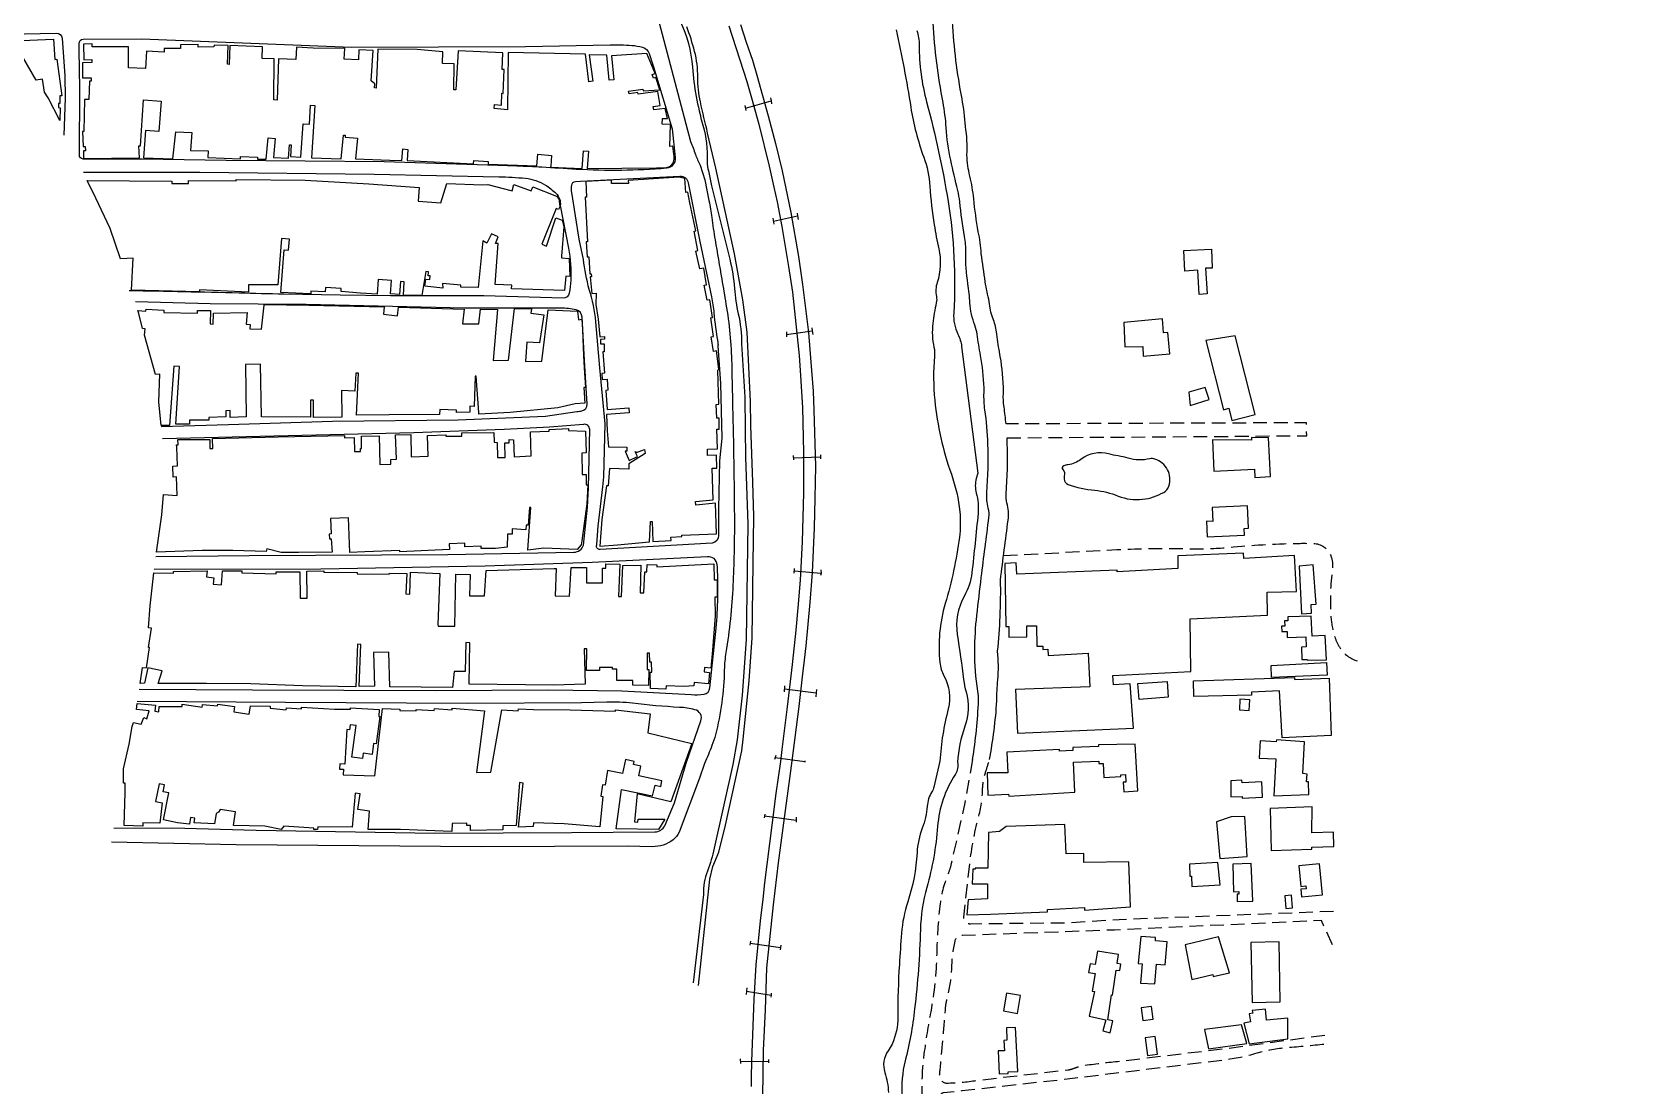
# Model space of a CAD drawing. Header units: metres. Extents: x 320405 to 332543, y 7395686 to 7410003.
# Drawn here: x 321023 to 321607, y 7408882 to 7409263 of the extents above; entities that cross this region are included whole.
import ezdxf

# ---------------------------------------------------------------- set-up
doc = ezdxf.new("R2010")
doc.units = ezdxf.units.M
doc.header["$LTSCALE"] = 10
doc.header["$MEASUREMENT"] = 0
doc.linetypes.add('DASHED', pattern=[0.75, 0.5, -0.25])
for name, color, linetype in [('Canaleta de Drenagem', 151, 'Continuous'), ('Edificações', 30, 'Continuous'), ('Hidrografia', 140, 'Continuous'), ('Linha Férrea', 20, 'Continuous'), ('Portico', 45, 'Continuous'), ('Vias Primárias', 230, 'Continuous'), ('Vias Secundárias', 230, 'DASHED')]:
    doc.layers.add(name, color=color, linetype=linetype)

msp = doc.modelspace()

# ---------------------------------------------------------------- linework, layer by layer
at = {"layer": 'Canaleta de Drenagem'}
for points in [[(321257.74, 7409267.5, -0.093903), (321262.23, 7409250.86, 0.050455), (321266.01, 7409229.76, -0.079532), (321267.59, 7409216.57, 0.086585), (321268.05, 7409213.21), (321269.19, 7409207.89), (321275.74, 7409181.26, -0.040826), (321277.45, 7409170.66, 0.035451), (321278.83, 7409161.48, -0.053917), (321280.05, 7409150.62), (321281.18, 7409131.23), (321281.28, 7409119.74), (321281.5, 7409109.52), (321282.34, 7409085.25), (321281.63, 7409043.55), (321280.19, 7409023.38), (321278.37, 7409007.13), (321276.88, 7408998.22), (321270.13, 7408967.9, -0.036702), (321267.64, 7408959.64, 0.099912), (321266.22, 7408951.18), (321262.49, 7408919.11)], [(321264.39, 7408918.22), (321268.56, 7408956.74), (321269.57, 7408961.32), (321271.84, 7408966.46), (321274.25, 7408976.26), (321280.12, 7409003.17), (321280.54, 7409007.45), (321282.8, 7409028.51), (321283.85, 7409044.09), (321284.2, 7409071.06), (321284.51, 7409088.01), (321284.1, 7409100.48), (321283.43, 7409121.07), (321283.31, 7409129.78), (321282.05, 7409154.85), (321280.53, 7409166.53), (321277.48, 7409183.2), (321270.71, 7409214.2), (321267.72, 7409226.91, -0.002152), (321265.11, 7409238.21, -0.05927), (321264.17, 7409247.15, 0.067762), (321263.03, 7409256.52, 0.026743), (321260.17, 7409265.44, 0.025155)]]:
    msp.add_lwpolyline(points, format="xyb", dxfattribs=at)
at = {"layer": 'Edificações'}
for points in [[(321016.54, 7409260.36), (321030.89, 7409260.99), (321031.39, 7409253.61), (321032.05, 7409253.66), (321033.91, 7409240.48), (321033.18, 7409240.42), (321033.21, 7409237.7), (321032.69, 7409237.7), (321032.71, 7409236.23), (321033.36, 7409236.14), (321033.23, 7409231.55), (321028.96, 7409239.7), (321027.65, 7409241.7), (321026.97, 7409246.49), (321024.6, 7409246.15), (321019.7, 7409254.68)], [(321043.14, 7409209.76), (321073.72, 7409209.47), (321073.71, 7409208.69), (321079.77, 7409208.63), (321079.77, 7409209.75), (321097.02, 7409209.65), (321097.03, 7409210.17), (321122.04, 7409209.92), (321145.11, 7409208.57), (321163.29, 7409207.27), (321162.93, 7409202.28), (321171.13, 7409201.69), (321173.35, 7409208.7), (321186.2, 7409208.22), (321188.14, 7409208.36), (321196.96, 7409206), (321197.59, 7409208.32), (321203.86, 7409206.03), (321204.39, 7409207.49), (321213, 7409204.05), (321213.87, 7409203.09), (321214.22, 7409200.27), (321213.76, 7409199.26), (321212.9, 7409199.65), (321207.65, 7409186.72), (321209.4, 7409186.01), (321212.83, 7409196.28), (321215.08, 7409195.43), (321215.64, 7409192.96), (321214.88, 7409182.38), (321214.85, 7409181.71), (321217.6, 7409181.54), (321217.79, 7409174.96), (321216.36, 7409175.11), (321215.94, 7409169.92), (321196.78, 7409170.53), (321196.88, 7409171.83), (321190.77, 7409172.07), (321191.93, 7409186.91), (321190.98, 7409186.99), (321191.93, 7409189.42), (321189.45, 7409190.39), (321187.74, 7409187.12), (321186.33, 7409187.86), (321184.65, 7409171.02), (321178.37, 7409171.09), (321178.38, 7409171.91), (321171.74, 7409172.4), (321171.85, 7409170.81), (321165.39, 7409171.47), (321165.65, 7409174.07), (321167.15, 7409173.92), (321167.29, 7409175.22), (321166.58, 7409175.29), (321166.72, 7409176.68), (321165.66, 7409176.79), (321164.29, 7409168.12), (321157.56, 7409168.15), (321157.91, 7409173.03), (321156.5, 7409173.13), (321156.17, 7409168.52), (321152.96, 7409168.75), (321153.3, 7409173.55), (321148.43, 7409173.9), (321148.04, 7409168.56), (321142.07, 7409168.99), (321135, 7409169.55), (321135.08, 7409170.6), (321129.43, 7409171.05), (321129.3, 7409169.42), (321124.12, 7409169.73), (321124.06, 7409168.74), (321113.15, 7409169.15), (321114.42, 7409184.7), (321116.02, 7409184.57), (321116.34, 7409188.5), (321113.5, 7409188.73), (321112.11, 7409171.92), (321101.54, 7409171.93), (321101.45, 7409169.33), (321083.77, 7409170.13), (321083.71, 7409169.47), (321059.15, 7409170), (321059.72, 7409181.65), (321055.2, 7409181.39), (321051.45, 7409192.36), (321046.26, 7409203.36)], [(321223.62, 7409209.46), (321223.91, 7409203.73), (321223.38, 7409203.7), (321224.27, 7409187.58), (321223.8, 7409187.56), (321224.08, 7409182.06), (321224.71, 7409182.09), (321225.1, 7409175.97), (321225.59, 7409176), (321225.67, 7409174.87), (321225.16, 7409174.83), (321225.83, 7409168.79), (321227.41, 7409168.96), (321227.29, 7409164.82), (321228.13, 7409159.49), (321228.69, 7409153.16), (321230.35, 7409153.3), (321230.44, 7409152.29), (321228.92, 7409152.16), (321228.91, 7409150.57), (321230.24, 7409150.56), (321230.33, 7409147.69), (321229.74, 7409147.68), (321230.41, 7409139.96), (321229.37, 7409139.87), (321229.52, 7409137.67), (321231.32, 7409137.79), (321231.57, 7409133.77), (321230.85, 7409133.65), (321231.33, 7409126.84), (321239.25, 7409127.39), (321239.37, 7409125.64), (321231.17, 7409125.07), (321231.35, 7409119.15), (321231.81, 7409113.34), (321238.51, 7409113.17), (321238.47, 7409111.71), (321237.91, 7409111.72), (321239.35, 7409108.37), (321242.34, 7409109.82), (321241.52, 7409111.5), (321241.85, 7409111.66), (321242.03, 7409111.29), (321244.89, 7409112.34), (321245.15, 7409110.88), (321239.17, 7409107.17), (321239.17, 7409105.21), (321232.21, 7409105.42), (321231.73, 7409099.18), (321231.08, 7409099.21), (321229.43, 7409087.04), (321228.7, 7409077.3), (321235.11, 7409077.81), (321246.74, 7409078.94), (321247.01, 7409086.25), (321247.66, 7409086.22), (321247.87, 7409078.96), (321254.53, 7409079.41), (321254.45, 7409080.62), (321258.45, 7409080.83), (321258.42, 7409081.27), (321270.96, 7409081.83), (321270.58, 7409092.95), (321263.48, 7409092.23), (321263.3, 7409093.5), (321269.76, 7409094.16), (321269.43, 7409105.53), (321271.08, 7409105.58), (321270.95, 7409110.24), (321267.72, 7409110.15), (321267.66, 7409112.45), (321271.26, 7409112.56), (321271.05, 7409119.65), (321271.96, 7409119.67), (321271.85, 7409123.7), (321271.02, 7409123.68), (321270.87, 7409128.68), (321271.84, 7409128.71), (321271.48, 7409141.08), (321271.81, 7409141.47), (321270.96, 7409148.02), (321269.84, 7409147.87), (321269.06, 7409153.19), (321269.9, 7409153.32), (321268.91, 7409159.99), (321269.52, 7409160.14), (321268.59, 7409166.59), (321267.59, 7409166.45), (321266.52, 7409171.81), (321267.3, 7409171.96), (321266.31, 7409177.98), (321264.93, 7409177.75), (321263.52, 7409184.2), (321264.23, 7409184.36), (321262.8, 7409191.41), (321263.5, 7409191.55), (321261.29, 7409201.67), (321260.61, 7409205.55), (321259.89, 7409205.42), (321259.46, 7409210.48), (321257.29, 7409210.99), (321238.99, 7409209.8), (321239.06, 7409208.7), (321232.96, 7409208.63), (321232.96, 7409209.94)], [(321440.11, 7409184.45), (321450.16, 7409184.84), (321450.42, 7409178.06), (321448.03, 7409177.97), (321448.61, 7409168.69), (321445.75, 7409168.51), (321445.21, 7409177.24), (321440.45, 7409176.94)], [(321061.43, 7409162.62), (321064.37, 7409162.45), (321064.41, 7409163.13), (321070.86, 7409162.82), (321070.83, 7409161.93), (321083.05, 7409161.7), (321083.07, 7409162.73), (321087.69, 7409162.64), (321087.59, 7409157.8), (321088.72, 7409157.78), (321088.8, 7409161.77), (321101.02, 7409161.98), (321100.63, 7409157.73), (321102.11, 7409157.59), (321101.97, 7409156.06), (321106.19, 7409155.92), (321107.14, 7409164.62), (321107.16, 7409164.87), (321123.34, 7409164.65), (321150.65, 7409163.98), (321150.34, 7409161.35), (321154.31, 7409160.88), (321155.43, 7409160.77), (321155.75, 7409163.94), (321179.63, 7409163.21), (321178.96, 7409157.84), (321184.9, 7409157.88), (321185.44, 7409163.13), (321191.63, 7409163.1), (321190.1, 7409144.56), (321195.6, 7409144.68), (321197.76, 7409163.4), (321203.96, 7409163.3), (321203.77, 7409161.76), (321208.37, 7409161.11), (321206.9, 7409150.94), (321202.26, 7409151.24), (321201.8, 7409144.24), (321207.72, 7409144.34), (321210.03, 7409162.9), (321220.58, 7409162.39), (321221.02, 7409159.28), (321222.23, 7409159.51), (321222.44, 7409155.62), (321222.8, 7409146.27), (321223.02, 7409141.86), (321223.48, 7409134.85), (321222.96, 7409134.82), (321223.27, 7409129.11), (321219.76, 7409128.89), (321213.46, 7409127.38), (321196.25, 7409125.74), (321184.88, 7409125.13), (321184.91, 7409125.76), (321183.97, 7409138.94), (321183.53, 7409138.92), (321183.25, 7409127.94), (321181.67, 7409127.98), (321181.61, 7409125.8), (321176.81, 7409125.71), (321176.79, 7409126.57), (321170.76, 7409126.77), (321170.7, 7409125.01), (321152.44, 7409124.89), (321140.62, 7409124.83), (321141.38, 7409139.97), (321140.37, 7409140.02), (321140.04, 7409133.43), (321135.19, 7409133.67), (321135.28, 7409124.05), (321125.06, 7409123.94), (321125, 7409130.26), (321123.9, 7409130.25), (321123.97, 7409124.01), (321106.15, 7409124.15), (321105.82, 7409143.19), (321100.37, 7409143.09), (321100.66, 7409124.16), (321094.91, 7409123.96), (321094.82, 7409126.42), (321093.26, 7409126.37), (321093.34, 7409124.14), (321087.15, 7409123.9), (321087.19, 7409123.01), (321080.16, 7409122.96), (321080.17, 7409121.53), (321075.14, 7409121.45), (321076.53, 7409142.38), (321074.5, 7409142.51), (321072.92, 7409121.07), (321069.94, 7409121.02), (321069.02, 7409129.6), (321069.44, 7409139.56), (321067.77, 7409139.47), (321063.85, 7409153.77), (321064.09, 7409156.01), (321063.17, 7409156.11), (321061.78, 7409161.64)], [(321418.44, 7409158.29), (321418.74, 7409149.48), (321425.32, 7409149.7), (321425.44, 7409146.12), (321435.06, 7409146.96), (321434.38, 7409154.76), (321432.81, 7409154.62), (321432.38, 7409159.62)], [(321448.11, 7409151.77), (321454.52, 7409126.76), (321456.43, 7409127.25), (321457.57, 7409122.81), (321465.97, 7409124.97), (321458.77, 7409153.54)], [(321441.93, 7409133.13), (321442.41, 7409128.31), (321449.26, 7409130.44), (321447.89, 7409134.84)], [(321075.46, 7409114.02), (321076.03, 7409114.04), (321075.97, 7409115.98), (321087.47, 7409115.99), (321087.48, 7409112.7), (321088.2, 7409112.7), (321088.62, 7409112.7), (321088.49, 7409116.33), (321112.22, 7409116.96), (321136.3, 7409117.41), (321136.28, 7409116.57), (321139.8, 7409116.7), (321139.89, 7409111.62), (321142.11, 7409111.66), (321142.09, 7409112.74), (321142.43, 7409112.69), (321142.36, 7409117.16), (321148.82, 7409117.31), (321149.06, 7409106.96), (321153.05, 7409107.05), (321153.01, 7409108.76), (321155.04, 7409108.81), (321154.7, 7409117.69), (321160.33, 7409117.76), (321160.44, 7409109.7), (321166.61, 7409109.94), (321166.31, 7409117.42), (321172.94, 7409117.7), (321172.97, 7409117.12), (321178.77, 7409117.14), (321178.77, 7409118.33), (321190.34, 7409118.55), (321190.43, 7409114.95), (321191.52, 7409114.9), (321191.65, 7409109.41), (321194.45, 7409109.47), (321194.33, 7409114.74), (321195.86, 7409114.71), (321195.88, 7409115.92), (321197.49, 7409115.89), (321197.65, 7409109.73), (321203.84, 7409110.04), (321203.58, 7409118.72), (321210.4, 7409118.93), (321210.38, 7409119.6), (321217.34, 7409119.89), (321217.37, 7409119.2), (321223.55, 7409119.03), (321223.73, 7409111.07), (321222.13, 7409111.04), (321222.27, 7409103.3), (321223.74, 7409103.32), (321223.81, 7409099.51), (321224.38, 7409099.48), (321223.99, 7409092.61), (321222.18, 7409079.28), (321221.95, 7409077.84), (321220.46, 7409076.16), (321208.47, 7409076.55), (321202.66, 7409075.91), (321203.77, 7409091.33), (321203.26, 7409091.37), (321202.72, 7409084.88), (321202.07, 7409084.94), (321201.93, 7409083.23), (321196.95, 7409083.65), (321196.91, 7409081.62), (321195.26, 7409081.65), (321195.17, 7409076.95), (321190.9, 7409076.49), (321185.8, 7409076.49), (321185.8, 7409077.34), (321179.87, 7409077.08), (321179.81, 7409078.45), (321174.18, 7409078.2), (321174.27, 7409076.09), (321156.27, 7409075.29), (321156.25, 7409075.78), (321143.67, 7409075.22), (321138.17, 7409075.01), (321137.72, 7409087.59), (321131.14, 7409087.35), (321131.49, 7409081.75), (321130.7, 7409081.7), (321130.81, 7409079.95), (321131.48, 7409079.99), (321131.78, 7409075.19), (321119.62, 7409075.05), (321113.37, 7409075.05), (321108.19, 7409076.36), (321107.94, 7409075.36), (321095.86, 7409075.78), (321084.77, 7409075.77), (321068.22, 7409075.12), (321070.18, 7409088.69), (321070.78, 7409096.02), (321075.65, 7409095.62), (321075.48, 7409102.41), (321074.19, 7409102.37), (321074.09, 7409106.25), (321075.83, 7409106.39), (321075.52, 7409113.18)], [(321450.55, 7409115.85), (321451.04, 7409104.54), (321465.76, 7409105.27), (321465.91, 7409102.23), (321471.5, 7409102.51), (321470.8, 7409116.57), (321464.64, 7409116.64), (321464.62, 7409115.69)], [(321448.37, 7409086.34), (321448.62, 7409080.72), (321462.07, 7409081.32), (321461.96, 7409083.76), (321463.57, 7409083.83), (321463.21, 7409091.93), (321450.38, 7409091.36), (321450.6, 7409086.24)], [(321375.3, 7409071.03), (321375.67, 7409048.25), (321376.74, 7409048.26), (321376.8, 7409044.39), (321383.32, 7409044.5), (321383.25, 7409048.41), (321386.8, 7409048.46), (321386.92, 7409041.11), (321389.07, 7409041.14), (321389.09, 7409039.94), (321390.96, 7409039.97), (321391, 7409037.77), (321405.56, 7409038.62), (321406.06, 7409026.36), (321379.17, 7409025.36), (321379.96, 7409009.57), (321421.92, 7409011.41), (321420.77, 7409027.49), (321414.73, 7409027.05), (321414.48, 7409030.52), (321442.66, 7409031.95), (321442.38, 7409050.99), (321470.38, 7409052.31), (321470.33, 7409060.63), (321480.99, 7409060.94), (321480.2, 7409073.92), (321461.83, 7409072.8), (321461.71, 7409074.76), (321437.99, 7409073.81), (321437.94, 7409069.23), (321416.01, 7409067.98), (321415.97, 7409068.59), (321379.64, 7409067.13), (321379.47, 7409071.32)], [(321067.23, 7409067.68), (321074.32, 7409067.58), (321074.33, 7409068.09), (321086.59, 7409068.43), (321086.34, 7409066.23), (321088.94, 7409065.91), (321088.7, 7409063.6), (321091.78, 7409063.27), (321092.12, 7409068.39), (321099.13, 7409068.39), (321099.13, 7409067.7), (321111.52, 7409067.26), (321111.54, 7409067.99), (321120.04, 7409068.06), (321120.18, 7409058.5), (321122.74, 7409058.54), (321122.67, 7409068.22), (321128.8, 7409068.4), (321128.82, 7409067.93), (321140.9, 7409067.82), (321140.89, 7409067.28), (321152.48, 7409067.17), (321152.51, 7409067.6), (321158.85, 7409067.46), (321158.43, 7409060.01), (321159.94, 7409059.92), (321160.14, 7409067.86), (321170.73, 7409067.48), (321170.11, 7409048.97), (321170.19, 7409048.39), (321176.15, 7409048.34), (321176.56, 7409067.23), (321181.81, 7409067.12), (321181.51, 7409059.39), (321186.98, 7409059.37), (321187.54, 7409068.51), (321212.18, 7409069.27), (321212.9, 7409069.21), (321212.59, 7409059.33), (321217.71, 7409059.17), (321218.36, 7409069.64), (321223.91, 7409069.59), (321223.85, 7409064.08), (321229.65, 7409064.02), (321229.71, 7409069.32), (321230.84, 7409069.3), (321230.86, 7409070.87), (321235.98, 7409070.76), (321235.46, 7409059.13), (321236.54, 7409059.09), (321237.03, 7409070.35), (321243.59, 7409070.46), (321243.25, 7409060.41), (321244.68, 7409060.36), (321244.94, 7409068.01), (321245.78, 7409067.98), (321245.87, 7409070.63), (321249.38, 7409070.51), (321249.36, 7409069.8), (321269.99, 7409070.88), (321270.07, 7409065.08), (321271.17, 7409065.09), (321271.22, 7409058.8), (321270.35, 7409058.84), (321270.51, 7409052.11), (321269.48, 7409039.67), (321268.92, 7409033.18), (321266.61, 7409033.38), (321266.47, 7409031.77), (321268.43, 7409031.6), (321268.08, 7409027.5), (321262.83, 7409027.96), (321262.73, 7409026.75), (321259.14, 7409026.45), (321252.68, 7409026.7), (321252.63, 7409025.49), (321247.03, 7409025.71), (321246.93, 7409031.72), (321247.52, 7409031.73), (321247.46, 7409035.36), (321246.79, 7409035.35), (321246.74, 7409038.62), (321246.06, 7409038.61), (321245.79, 7409038.62), (321245.88, 7409032.68), (321246.44, 7409032.69), (321246.38, 7409026.89), (321240.61, 7409026.95), (321240.63, 7409028.68), (321234.85, 7409028.64), (321234.82, 7409032.82), (321233.32, 7409032.81), (321233.32, 7409033.42), (321228.63, 7409033.42), (321228.63, 7409032.23), (321223.83, 7409032.28), (321224.03, 7409040.16), (321223.01, 7409040.19), (321223.4, 7409027.29), (321211.89, 7409026.93), (321181.42, 7409027.38), (321181.64, 7409042.36), (321180.13, 7409042.39), (321179.98, 7409031.9), (321175.94, 7409031.96), (321175.37, 7409026.1), (321152.72, 7409026.34), (321152.34, 7409038.97), (321146.78, 7409038.8), (321147.15, 7409026.6), (321141.58, 7409026.44), (321142.16, 7409041.76), (321140.91, 7409041.81), (321140.4, 7409026.32), (321121.05, 7409026.77), (321102.4, 7409027.43), (321086.24, 7409027.55), (321068.79, 7409027.58), (321070.23, 7409032.17), (321065, 7409033.21), (321063.9, 7409027.65), (321062.31, 7409027.54), (321063.15, 7409033.4), (321064.54, 7409033.2), (321065.66, 7409040.6), (321065.27, 7409040.66), (321066.33, 7409047.64), (321065.25, 7409047.73), (321065.91, 7409055.77)], [(321481.91, 7409070.11), (321482.77, 7409052.85), (321486.36, 7409053.03), (321486.21, 7409056.2), (321488.08, 7409056.3), (321487.01, 7409070.51)], [(321475.56, 7409048.35), (321475.63, 7409046.39), (321477.52, 7409046.46), (321477.6, 7409044.28), (321484.27, 7409044.46), (321484.47, 7409040.87), (321482.7, 7409040.77), (321482.83, 7409036.27), (321484.8, 7409036.33), (321484.81, 7409036), (321491.74, 7409036.18), (321491.26, 7409044.92), (321486.65, 7409044.67), (321486.25, 7409051.93), (321477.78, 7409051.68), (321477.82, 7409050.26), (321476.65, 7409050.23), (321476.71, 7409048.36)], [(321471.72, 7409034.14), (321491.84, 7409035.13), (321492.07, 7409030.54), (321471.89, 7409029.75)], [(321423.52, 7409027.55), (321434.11, 7409028.27), (321434.5, 7409022.57), (321423.92, 7409021.84)], [(321443.63, 7409028.49), (321480.16, 7409029.77), (321480.19, 7409029.03), (321492.72, 7409029.52), (321493.43, 7409008.79), (321475.71, 7409007.87), (321474.83, 7409024.94), (321464.64, 7409024.41), (321464.69, 7409023.39), (321443.73, 7409022.9)], [(321460.46, 7409021.86), (321460.27, 7409018.03), (321463.82, 7409017.86), (321464, 7409021.69)], [(321059.85, 7409013.4), (321062.66, 7409012.85), (321063.56, 7409015.26), (321064.73, 7409014.82), (321065.54, 7409017.71), (321060.98, 7409018.16), (321061.16, 7409020.31), (321067.85, 7409019.7), (321067.53, 7409017.53), (321069.08, 7409017.3), (321069.11, 7409019.28), (321077.51, 7409019.24), (321077.52, 7409020.05), (321084.74, 7409018.95), (321084.89, 7409019.92), (321090.29, 7409019.52), (321090.34, 7409020.15), (321096.46, 7409019.25), (321096.16, 7409017.27), (321101.76, 7409016.44), (321102.22, 7409019.51), (321109.37, 7409019.36), (321109.36, 7409018.68), (321115.19, 7409018.04), (321115.27, 7409018.79), (321120.68, 7409018.42), (321120.72, 7409019.06), (321132.66, 7409018.33), (321138.48, 7409018.29), (321138.48, 7409018.75), (321148.79, 7409018.11), (321148.63, 7409015.62), (321149, 7409015.63), (321147.69, 7409005.78), (321146.78, 7409005.9), (321146.25, 7409001.9), (321143.05, 7409002.32), (321142.8, 7409000.4), (321138.91, 7409000.92), (321140.43, 7409012.31), (321138.29, 7409012.6), (321138.06, 7409010.84), (321137.13, 7409010.96), (321136.33, 7408998.32), (321134.6, 7408998.43), (321134.49, 7408996.6), (321135.91, 7408996.52), (321135.79, 7408994.48), (321147.23, 7408994.1), (321149.96, 7409018.53), (321156.32, 7409018.34), (321156.31, 7409017.86), (321162.21, 7409017.69), (321162.2, 7409018.17), (321168.78, 7409017.79), (321168.82, 7409018.47), (321175.21, 7409018.1), (321175.24, 7409018.64), (321186.95, 7409017.74), (321184.07, 7408995.4), (321189.3, 7408995.48), (321193.19, 7409018.05), (321199.17, 7409017.68), (321199.22, 7409018.43), (321204.69, 7409018.19), (321218.01, 7409017.99), (321234.42, 7409017.56), (321234.43, 7409018.04), (321246.93, 7409016.54), (321246.04, 7409009.72), (321262.02, 7409005.87), (321254.46, 7408984.72), (321242.2, 7408987.67), (321241.24, 7408977.53), (321242.51, 7408977.41), (321242.61, 7408978.41), (321252.27, 7408978.45), (321249.92, 7408974.68), (321234.56, 7408974.91), (321236.56, 7408989.21), (321247.78, 7408986.84), (321248.72, 7408990.75), (321250.73, 7408990.27), (321251.21, 7408992.29), (321242.81, 7408994.15), (321243.57, 7408997.6), (321240.87, 7408998.19), (321241.12, 7408999.34), (321237.97, 7409000), (321236.92, 7408994.95), (321231.5, 7408996.08), (321230.69, 7408990.7), (321229.65, 7408990.85), (321229.04, 7408986.77), (321229.82, 7408986.65), (321228.7, 7408975.69), (321215.79, 7408976.8), (321204.63, 7408977.06), (321204.6, 7408975.75), (321199.24, 7408975.59), (321200.9, 7408991.54), (321199.65, 7408991.67), (321198.41, 7408976.09), (321193.63, 7408976.06), (321193.64, 7408974.53), (321181.91, 7408974.34), (321181.88, 7408976.11), (321180.56, 7408976.09), (321180.55, 7408977), (321175.26, 7408976.91), (321175.11, 7408974.01), (321156.54, 7408974.72), (321144.81, 7408974.66), (321145.36, 7408981.35), (321141.1, 7408982), (321141.95, 7408987.63), (321140.15, 7408987.9), (321139.06, 7408975.55), (321126.55, 7408975.64), (321126.54, 7408974.73), (321125.11, 7408974.74), (321125.12, 7408975.21), (321114.26, 7408975.89), (321113.37, 7408974.74), (321107.43, 7408975.93), (321096.09, 7408976.18), (321096.77, 7408981.15), (321091.23, 7408981.9), (321090.61, 7408980.92), (321089.79, 7408980.46), (321089.23, 7408976.77), (321081.86, 7408977.1), (321082.11, 7408978.78), (321080.56, 7408979.01), (321080.19, 7408976.59), (321075.74, 7408977.07), (321070.67, 7408978.26), (321072.64, 7408987.95), (321070.57, 7408988.37), (321071.09, 7408990.9), (321069.11, 7408991.3), (321067.81, 7408984.88), (321070.22, 7408984.39), (321069.37, 7408976.96), (321063.22, 7408977.13), (321063.19, 7408975.93), (321056.44, 7408976.2), (321056.83, 7408988.1), (321056.84, 7408991.46), (321056.2, 7408991.46), (321056.3, 7408996.65), (321058.27, 7409005.56), (321059.38, 7409012.01)], [(321368.9, 7408995.26), (321369.18, 7408987.13), (321376.72, 7408987.5), (321376.76, 7408986.73), (321400.69, 7408988.18), (321400.18, 7408999.05), (321409.37, 7408999.47), (321409.41, 7408998.56), (321410.92, 7408998.63), (321411.15, 7408993.53), (321417.34, 7408993.87), (321417.31, 7408994.51), (321419, 7408994.61), (321419.2, 7408991.87), (321418.18, 7408991.79), (321418.44, 7408988.33), (321423.44, 7408988.71), (321422.49, 7409005.65), (321409.27, 7409005.4), (321409.28, 7409004.71), (321399.92, 7409004.41), (321399.96, 7409003.28), (321395.11, 7409003.12), (321395.1, 7409003.68), (321376.09, 7409002.7), (321376.47, 7408995.22)], [(321467.79, 7409006.84), (321467.4, 7409000.51), (321473.5, 7409000.29), (321472.69, 7408986.9), (321485.42, 7408987.39), (321485.25, 7408991.99), (321484.5, 7408991.96), (321484.81, 7408994.79), (321483.25, 7408994.95), (321483.84, 7409006.5), (321473.69, 7409007.22), (321473.63, 7409006.45)], [(321457.12, 7408992.34), (321457.14, 7408986.48), (321461.22, 7408986.66), (321461.25, 7408986), (321468.61, 7408986.37), (321468.33, 7408992), (321461.24, 7408991.65), (321461.2, 7408992.61)], [(321471.44, 7408982.34), (321471.8, 7408967.04), (321486.53, 7408967.56), (321486.51, 7408968.28), (321494.49, 7408968.56), (321494.31, 7408973.77), (321486.5, 7408973.5), (321486.64, 7408982.94)], [(321369.47, 7408973.66), (321369.15, 7408960.65), (321364.59, 7408960.68), (321364.58, 7408960.3), (321363.71, 7408960.31), (321363.48, 7408955.07), (321369.08, 7408954.99), (321369.08, 7408949.56), (321362.03, 7408949.25), (321361.57, 7408943.83), (321370.09, 7408944), (321390.76, 7408944.88), (321390.73, 7408945.77), (321404.13, 7408946.48), (321404.18, 7408945.53), (321420.82, 7408946.66), (321420.27, 7408963.01), (321403.93, 7408962.77), (321403.88, 7408966.03), (321397.49, 7408965.94), (321397.02, 7408976.53), (321375.84, 7408975.84), (321373.37, 7408973.97)], [(321451.94, 7408977.46), (321453.12, 7408964.15), (321463.11, 7408964.96), (321462.18, 7408979.38), (321457.31, 7408979.3)], [(321442.23, 7408962.14), (321442.28, 7408957.83), (321442.97, 7408957.83), (321443.01, 7408954.08), (321453.24, 7408954.6), (321452.4, 7408962.7)], [(321457.88, 7408962.14), (321458.17, 7408952.15), (321460.09, 7408952.21), (321460.11, 7408951.3), (321459.41, 7408951.28), (321459.49, 7408948.6), (321465.07, 7408948.76), (321464.54, 7408962.43)], [(321482.79, 7408950.3), (321490.37, 7408950.99), (321489.25, 7408962.28), (321481.76, 7408961.54), (321482.5, 7408954.09), (321484.32, 7408954.27), (321484.42, 7408953.26), (321482.53, 7408953.07)], [(321476.77, 7408950.71), (321477.13, 7408946.12), (321479.53, 7408946.3), (321479.17, 7408950.89)], [(321424.63, 7408935.89), (321423.6, 7408926.19), (321425.01, 7408926.04), (321424.46, 7408919.1), (321429.69, 7408918.82), (321430.21, 7408925.87), (321433.33, 7408925.64), (321434.07, 7408934.03), (321429.83, 7408934.41), (321429.93, 7408935.55)], [(321440.67, 7408932.92), (321443.06, 7408920.37), (321450.61, 7408922.18), (321450.79, 7408921.45), (321456.65, 7408922.76), (321452.68, 7408935.77)], [(321464.46, 7408933.79), (321464.88, 7408912.08), (321475.03, 7408912.28), (321474.61, 7408933.98)], [(321406.24, 7408926.1), (321405.66, 7408922.93), (321408, 7408922.5), (321406.97, 7408916.15), (321407.76, 7408916.02), (321405.83, 7408907.05), (321411.87, 7408905.75), (321410.86, 7408901.73), (321413.49, 7408901.08), (321414.41, 7408905.38), (321412.61, 7408905.77), (321413.93, 7408914.79), (321414.35, 7408914.73), (321415.67, 7408923.79), (321416.96, 7408923.62), (321417.29, 7408925.95), (321416.01, 7408926.13), (321416.48, 7408929.41), (321408.84, 7408930.68), (321408.06, 7408925.82)], [(321375.97, 7408915.45), (321374.86, 7408908.98), (321379.91, 7408908.11), (321381.03, 7408914.58)], [(321424.75, 7408910.11), (321425.34, 7408905.54), (321429, 7408906.01), (321428.41, 7408910.58)], [(321461.91, 7408904.5), (321463.77, 7408897.03), (321477.83, 7408898.83), (321477.77, 7408906.31), (321470.12, 7408905.65), (321469.67, 7408909.63), (321464.93, 7408909.11), (321465.09, 7408908.21), (321463.74, 7408907.96), (321464.29, 7408905)], [(321372.97, 7408894.55), (321373.28, 7408886.2), (321376.54, 7408886.33), (321376.52, 7408886.89), (321380.07, 7408887.03), (321379.25, 7408903), (321375.88, 7408902.82), (321376.11, 7408898.35), (321374.95, 7408898.3), (321375.17, 7408894.59)], [(321426.12, 7408899.23), (321426.95, 7408892.81), (321430.56, 7408893.28), (321429.73, 7408899.7)], [(321447.57, 7408902.24), (321449.08, 7408895.23), (321462.99, 7408897.16), (321461.08, 7408903.96)]]:
    msp.add_lwpolyline(points, close=True, dxfattribs=at)
msp.add_lwpolyline([(321041.75, 7409259.2), (321041.83, 7409253.51), (321044.72, 7409253.59), (321044.75, 7409252.5), (321041.45, 7409252.4), (321041.35, 7409246.99), (321044.5, 7409246.98), (321044.49, 7409245.79), (321043.98, 7409245.79), (321043.71, 7409239.07), (321042.09, 7409239.14), (321041.87, 7409227.5), (321041.44, 7409227.51), (321041.64, 7409222.11), (321042.35, 7409222.14), (321042.45, 7409220.52), (321041.77, 7409220.48), (321041.82, 7409217.68), (321062.01, 7409217.97), (321061.81, 7409222.3), (321062.38, 7409222.33), (321063.53, 7409238.99), (321069.91, 7409238.55), (321069.03, 7409227.48), (321064.15, 7409227.87), (321063.44, 7409217.93), (321074.08, 7409217.58), (321075.15, 7409227.43), (321080.93, 7409227.1), (321080.56, 7409220.66), (321086.87, 7409220.5), (321086.81, 7409218.15), (321098.64, 7409217.67), (321098.66, 7409218.41), (321104.75, 7409218.25), (321104.73, 7409217.52), (321107.85, 7409217.44), (321108.64, 7409225.22), (321111.2, 7409224.96), (321110.5, 7409218.13), (321116.04, 7409217.89), (321116.3, 7409222.69), (321116.94, 7409222.65), (321116.71, 7409218.4), (321120.5, 7409218.27), (321121.26, 7409230.26), (321123.53, 7409230.11), (321123.97, 7409237.07), (321125.51, 7409236.97), (321124.3, 7409217.99), (321135.07, 7409217.63), (321135.84, 7409226.24), (321136.56, 7409226.18), (321136.5, 7409225.46), (321140.95, 7409225.06), (321140.28, 7409217.59), (321152.7, 7409217.17), (321157.07, 7409217), (321157.38, 7409221.19), (321159.2, 7409220.98), (321158.91, 7409216.97), (321183.01, 7409215.82), (321183.06, 7409216.96), (321188.3, 7409216.69), (321188.25, 7409215.71), (321205.87, 7409215.13), (321206.24, 7409219.27), (321211.25, 7409218.83), (321210.91, 7409215.01), (321210.89, 7409214.63), (321222.34, 7409214.07), (321222.85, 7409220.53), (321224.6, 7409220.39), (321224.13, 7409214.09), (321249.19, 7409214.32), (321252.7, 7409214.5, 0.337436), (321255.49, 7409216.86, 0.099065), (321255.54, 7409219.35), (321255.19, 7409222.24), (321254.02, 7409222.1), (321254.25, 7409230.09), (321251.33, 7409230.11), (321251.35, 7409232.22), (321253.25, 7409232.24), (321252.38, 7409235.81), (321248.22, 7409235.31), (321248.07, 7409236.61), (321250.49, 7409236.9), (321249.73, 7409241.96), (321242.58, 7409240.98), (321242.5, 7409241.58), (321239.27, 7409241.14), (321239.14, 7409242.12), (321244.28, 7409242.83), (321244.37, 7409242.19), (321250.43, 7409242.61), (321249.02, 7409247.11), (321248.08, 7409246.82), (321247.66, 7409248.19), (321248.7, 7409248.51), (321245.77, 7409255.81), (321232.98, 7409254.86), (321233.8, 7409246.21), (321232.1, 7409246.05), (321231.22, 7409255.17), (321224.89, 7409255.31), (321226.11, 7409245.7), (321224.73, 7409245.52), (321223.47, 7409255.47), (321195.52, 7409256.08), (321195.23, 7409235.33), (321190.41, 7409235.89), (321190.57, 7409237.34), (321193.14, 7409237.05), (321193.28, 7409241.34), (321193.76, 7409241.33), (321194.01, 7409249.96), (321193.35, 7409249.98), (321193.53, 7409256.04), (321177.41, 7409256.76), (321176.61, 7409242.58), (321175.79, 7409242.63), (321175.98, 7409252.08), (321171.75, 7409252.16), (321171.88, 7409256.39), (321162.52, 7409257.17), (321148.35, 7409257.3), (321147.74, 7409243.26), (321147.17, 7409243.28), (321147.22, 7409244.73), (321145.94, 7409245.82), (321146.6, 7409256.84), (321141.43, 7409257.06), (321141.28, 7409253.52), (321136.17, 7409253.74), (321136.33, 7409257.62), (321124.92, 7409257.64), (321118.91, 7409258.05), (321118.6, 7409253.57), (321112.34, 7409253.81), (321111.82, 7409238.91), (321110.62, 7409238.95), (321110.75, 7409253.81), (321106.43, 7409253.96), (321106.58, 7409258.18), (321094.73, 7409258.67), (321094.45, 7409251.84), (321093.91, 7409251.86), (321094.18, 7409258.61), (321089.03, 7409258.82), (321089, 7409258.19), (321083.33, 7409258.06), (321083.3, 7409259.01), (321076.89, 7409258.87), (321076.92, 7409257.54), (321071, 7409257.54), (321070.99, 7409256.27), (321064.57, 7409256.63), (321064.26, 7409250.32), (321058.08, 7409250.63), (321058.11, 7409258.18), (321044.89, 7409258.13), (321044.89, 7409259.25)], format="xyb", close=True, dxfattribs=at)
at = {"layer": 'Hidrografia'}
for points in [[(321336.02, 7409264.37, -0.01267), (321341.29, 7409236.3, 0.047141), (321345.98, 7409218.24, -0.071633), (321348.2, 7409207.63, 0.024333), (321349.76, 7409193.66, 0.015446), (321351.42, 7409185.06, -0.135152), (321350.85, 7409172.83, 0.130903), (321350.57, 7409167.78, -0.110301), (321350.53, 7409165.46, 0.031806), (321349.24, 7409157.96, 0.079155), (321349.68, 7409149.35, -0.074463), (321349.87, 7409146.12, 0.047327), (321349.97, 7409130.16, 0.060157), (321355.98, 7409103.36, -0.060172), (321359.02, 7409089.8, -0.058302), (321358.88, 7409080.56, -0.038697), (321353.76, 7409056.53, 0.098597), (321351.82, 7409035.16, 0.096761), (321353.3, 7409030.37, -0.181962), (321354.88, 7409018.43, 0.050303), (321351.84, 7408999.48), (321349.64, 7408990.07, -0.080485), (321348.92, 7408988.33, 0.118801), (321347.22, 7408983.11, -0.07142), (321345.45, 7408975.19, 0.077242), (321343.55, 7408966.28, -0.065882), (321340.19, 7408948.48, 0.060865), (321337.93, 7408937.12, 0.002839), (321337.15, 7408925.85, 0.017844), (321336.61, 7408906.75, -0.109443), (321334.53, 7408897, -0.047985), (321333.1, 7408894.52, 0.237339), (321331.88, 7408886.71, -0.067148), (321333.19, 7408879.45, 0.073558)], [(321343.49, 7409264.04, -0.081958), (321344.33, 7409258.79, 0.067038), (321347.02, 7409238.2, -0.025741), (321354.79, 7409202.16, -0.055345), (321356.82, 7409161.79, 0.129331), (321358.35, 7409154.11, -0.082226), (321359.68, 7409149.68), (321365.54, 7409103.76), (321365.01, 7409101.82, 0.135128), (321365.01, 7409096.55, -0.091172), (321365.65, 7409089.19, -0.00462), (321363.4, 7409067.67, -0.100851), (321360.61, 7409059.12, 0.169692), (321358.11, 7409045.32, -0.008849), (321360.4, 7409028.99, 0.037718), (321361.29, 7409024.54, -0.154874), (321360.85, 7409012.08, 0.068647), (321358.2, 7408999.03, -0.20469), (321357.44, 7408994.75, 0.126524), (321351, 7408975.84, -0.04921), (321347.09, 7408953.72, 0.061142), (321344.77, 7408938.41, -0.021633), (321342.69, 7408909.69, -0.033025), (321339.24, 7408890.87, 0.166727), (321341.33, 7408865.79, -0.127135)]]:
    msp.add_lwpolyline(points, format="xyb", dxfattribs=at)
msp.add_lwpolyline([(321396.84, 7409102.73), (321396.81, 7409101.71, 0.329367), (321398.22, 7409099.65, 0.060331), (321407.9, 7409097.55, -0.073472), (321416.35, 7409095.49, 0.126947), (321425.23, 7409094.29, 0.10022), (321432.88, 7409096.82, 0.186682), (321434.72, 7409099.08, 0.415483), (321429.69, 7409108.89, 0.135625), (321427.84, 7409108.97, -0.128541), (321420, 7409109.17, 0.029762), (321416.38, 7409109.99, -0.026259), (321412.93, 7409110.75, 0.235392), (321402.91, 7409108.77, -0.131549), (321398.2, 7409106.81, 0.049765), (321396.67, 7409106.44, 0.536556), (321396.31, 7409105.08, -0.260976)], format="xyb", close=True, dxfattribs=at)
at = {"layer": 'Linha Férrea', "flags": 128}
msp.add_lwpolyline([(321279.63, 7409266.21), (321281.7, 7409259.88), (321283.95, 7409253.31), (321285.57, 7409247.88), (321289.71, 7409233.2), (321292.35, 7409223.19), (321294.7, 7409213.21), (321297.86, 7409198.19), (321300.66, 7409182.28), (321302.1, 7409172.11), (321304.24, 7409154.74), (321305.12, 7409144.02), (321305.96, 7409133.48), (321306.24, 7409126.54), (321306.79, 7409106.33), (321306.6, 7409094.76), (321306.28, 7409083.93), (321305.55, 7409067.79), (321304.77, 7409056.86), (321303.26, 7409041.21), (321302.68, 7409035.98), (321302.14, 7409031.13), (321300.73, 7409019.28), (321298.2, 7408999.58), (321297.36, 7408993.17), (321295.26, 7408977.12), (321293.28, 7408962.57), (321291.43, 7408947.46), (321289, 7408924.61), (321288.54, 7408909.36), (321287.85, 7408894.65), (321287.55, 7408877.96)], dxfattribs=at)
msp.add_lwpolyline([(321275.45, 7409265.78), (321281.94, 7409245.58), (321283.57, 7409239.65), (321286.31, 7409230.22), (321290.05, 7409214.94), (321291.71, 7409207.4), (321292.93, 7409202.02), (321294.64, 7409193.05), (321296.56, 7409181.46), (321297.02, 7409178.65), (321298.42, 7409169.26), (321300.82, 7409146.44), (321301.26, 7409140.94), (321302.07, 7409127.56), (321302.45, 7409111.2), (321302.4, 7409096.61), (321301.93, 7409078.93), (321301.23, 7409065.05), (321300.36, 7409054.95), (321299.62, 7409046.94), (321298.32, 7409034.46), (321296.57, 7409019.15), (321294.55, 7409003.68), (321294.07, 7408999.31), (321292.48, 7408987.68), (321291, 7408976.29), (321288.38, 7408955.43), (321287.66, 7408949.48), (321286.75, 7408941.58), (321285.14, 7408925.63), (321284.44, 7408913.23), (321283.67, 7408890.64, 0.013411), (321283.47, 7408881.57, 0.00498)], format="xyb", dxfattribs=at)
at = {"layer": 'Portico'}
for points in [[(321281.41, 7409236.02), (321290.72, 7409238.57)], [(321290.52, 7409239.68), (321290.72, 7409238.57), (321290.9, 7409237.55)], [(321281.21, 7409236.9), (321281.61, 7409235.15)], [(321291.35, 7409196.12), (321291.75, 7409193.91)], [(321291.55, 7409195.02), (321300.32, 7409196.93)], [(321300.2, 7409197.97), (321300.32, 7409196.93), (321300.46, 7409195.69)], [(321296.23, 7409154.04), (321305.62, 7409155.34)], [(321305.41, 7409156.39), (321305.62, 7409155.34), (321305.88, 7409154)], [(321296.23, 7409154.93), (321296.23, 7409153.14)], [(321298.74, 7409110.2), (321298.82, 7409108.55)], [(321298.78, 7409109.37), (321308.58, 7409109.65)], [(321308.55, 7409110.46), (321308.58, 7409109.65), (321308.61, 7409108.97)], [(321299.08, 7409069.2), (321298.97, 7409067.49)], [(321299.03, 7409068.34), (321308.83, 7409067.6)], [(321308.75, 7409068.75), (321308.83, 7409067.6), (321308.59, 7409066.7)], [(321295.58, 7409026.77), (321295.49, 7409024.61)], [(321295.53, 7409025.69), (321307.02, 7409024.19)], [(321307.11, 7409025.37), (321307.02, 7409024.19), (321306.92, 7409022.75)], [(321292.4, 7409001.56), (321292, 7409000)], [(321292.2, 7409000.78), (321302.87, 7408999.29)], [(321302.9, 7408999.62), (321302.87, 7408999.29), (321302.84, 7408998.92)], [(321288.4, 7408980.28), (321288.26, 7408978.9)], [(321288.33, 7408979.59), (321299.77, 7408978.12)], [(321299.8, 7408979.13), (321299.77, 7408978.12), (321299.75, 7408977.31)], [(321283.22, 7408934.25), (321283.07, 7408932.83)], [(321283.14, 7408933.54), (321294.12, 7408931.96)], [(321294.21, 7408932.83), (321294.12, 7408931.96), (321294.04, 7408931.15)], [(321281.88, 7408917.37), (321281.69, 7408914.91)], [(321281.79, 7408916.14), (321290.69, 7408914.67)], [(321290.75, 7408915.4), (321290.69, 7408914.67), (321290.64, 7408913.95)], [(321279.49, 7408891.63), (321279.58, 7408889.92)], [(321279.53, 7408890.77), (321289.81, 7408890.71)], [(321289.75, 7408891.35), (321289.81, 7408890.71), (321289.73, 7408890.19)]]:
    msp.add_lwpolyline(points, dxfattribs=at)
at = {"layer": 'Vias Primárias'}
for points in [[(321247.92, 7409275.71), (321261.56, 7409223.93, -0.007924), (321263.32, 7409219.15, 0.020438), (321265, 7409215.37), (321266.72, 7409210.06), (321268.22, 7409202.48, -0.016565), (321269.21, 7409196.38, 0.010549), (321270.43, 7409188.29, -0.001036), (321272.86, 7409174.03, 0.000261), (321274.38, 7409165.02, -0.036715), (321276.44, 7409143.27, 0.000379), (321277, 7409117.47, -0.004567), (321277.41, 7409086.57, -0.012779), (321276.91, 7409063.19, -0.028987), (321274.35, 7409038.8, 0.035391), (321273.77, 7409032.56, -0.057022), (321270.56, 7409009.01, -0.035895), (321269.27, 7409005.13, -0.031092), (321266.56, 7408998.65), (321264.77, 7408993.32), (321257.38, 7408973.71, -0.133121), (321255.22, 7408970.93, -0.168047), (321247.66, 7408968.48), (321238.75, 7408968.65), (321185.89, 7408968.47), (321097.04, 7408969.11), (321051.94, 7408970.15)], [(321363.65, 7409000, 0.028831), (321365.82, 7409021.53, 0.051826), (321365.62, 7409024.79, -0.042393), (321364.46, 7409039.39, -0.026292), (321365.2, 7409052.27, -0.003438), (321366.82, 7409066.02, -0.001468), (321369.59, 7409087.7, 0.099126), (321369.36, 7409091.13, -0.085514), (321368.83, 7409096.71, 0.026931), (321369.22, 7409114.34, 0.028083), (321368.13, 7409126.7, -0.045999), (321367.81, 7409132.93, 0.018125), (321367.81, 7409134.7, 0.037787), (321366.55, 7409146.38, -0.013192), (321365.33, 7409154.06, 0.059783), (321364.49, 7409157.35, -0.076244), (321362.7, 7409165.42, 0.021055), (321361.96, 7409172.32, -0.042669), (321361.22, 7409183.72, 0.050471), (321360.77, 7409189.43, -0.021062), (321359.01, 7409202.04, 0.036385), (321358.3, 7409206.2, -0.006578), (321355.75, 7409217.11, -0.038409), (321354.1, 7409228.94, 0.031331), (321352.96, 7409238.07, -0.031312), (321349.35, 7409266.82, -0.008788)], [(321375.78, 7409121.61, 0.013063), (321375.06, 7409127.71, -0.045999), (321374.8, 7409132.65, 0.018125), (321374.81, 7409134.93, 0.037787), (321373.43, 7409147.65, -0.013192), (321372.27, 7409154.97, 0.059783), (321371.01, 7409159.88, -0.076244), (321369.69, 7409165.88, -0.011976), (321368.22, 7409173.07, 0.00549), (321366.77, 7409183.25, 0.045868), (321365.71, 7409191.21, -0.021563), (321364.11, 7409203.15, 0.029492), (321362.69, 7409211.3, -0.053049), (321361.63, 7409219.02, 0.05069), (321361.09, 7409229.38, 0.031331), (321359.83, 7409239.37, -0.031312), (321356.34, 7409267.26, -0.008788)], [(321014.57, 7409262.82), (321031.89, 7409263.18, -0.382662), (321034.05, 7409261.32), (321035.03, 7409247.63), (321035.08, 7409239.56), (321034.62, 7409226.16)], [(321041.77, 7409212.83), (321083.89, 7409212.75), (321146.94, 7409212.01), (321192.16, 7409211.12, -0.01851), (321201.76, 7409210.57, -0.116818), (321209, 7409208.12, -0.053465), (321212.86, 7409205.09, -0.23794), (321214.37, 7409200.69), (321217.37, 7409185.24, -0.061584), (321218.17, 7409173.64, -0.03018), (321217.63, 7409168.94, -0.373591), (321215.43, 7409167.15), (321186.75, 7409168), (321152.86, 7409167.96), (321134.7, 7409168.2), (321114.28, 7409168.59, -0.001739), (321098.09, 7409168.96, 0.00274), (321058.35, 7409169.79, 0.00788)], [(321069.93, 7409120.65), (321094.25, 7409121.37), (321131.94, 7409122.59), (321177.38, 7409123.04), (321209.09, 7409124.39), (321220.42, 7409126.06, 0.008307), (321222.21, 7409126.35, 0.381053), (321224.09, 7409128.75), (321223.14, 7409144.59), (321222.29, 7409160.22, 0.342246), (321220.12, 7409162.89, 0.056801), (321214.54, 7409163.52), (321179.71, 7409163.52), (321122.38, 7409164.86), (321087.68, 7409165.13), (321060.53, 7409165.8)], [(321067.93, 7409073.63), (321101.76, 7409073.9), (321173.7, 7409074.35), (321219.32, 7409075.14, 0.319429), (321222.83, 7409077.73), (321224.22, 7409091.48), (321224.66, 7409098.39), (321225.05, 7409119.54, 0.483885), (321222.74, 7409121.44), (321210.5, 7409120.37), (321194.01, 7409119.55), (321161.37, 7409118.39), (321070.39, 7409116.2)], [(321369.75, 7409000, 0.033949), (321372.42, 7409021.26, -0.028015), (321372.84, 7409028.9, 0.046774), (321372.67, 7409039.27, 0.028894), (321373.61, 7409051.85, 0.02048), (321373.77, 7409065.16, -0.001468), (321376.53, 7409086.79, 0.099126), (321376.12, 7409092.97, -0.085514), (321375.81, 7409096.18, 0.026931), (321376.22, 7409114.57, 0.004243), (321376.14, 7409116.56)], [(321061.95, 7409025.58), (321102.89, 7409025.28), (321169.06, 7409025.07), (321210.07, 7409025.24), (321236.64, 7409024.95), (321261.81, 7409023.56, 0.040892), (321266.42, 7409023.68, 0.381192), (321268.51, 7409026), (321270.66, 7409046.36, 0.036583), (321271.35, 7409068.2, 0.009625), (321271.21, 7409070.58, 0.425773), (321267.65, 7409073.5), (321225.87, 7409071.36), (321187.13, 7409070.08), (321127.69, 7409068.94), (321067.4, 7409068.89)], [(321052.69, 7408975.22), (321074.15, 7408975.31), (321104.32, 7408974.51), (321169.01, 7408973.34), (321218.48, 7408973.66), (321248.64, 7408973.86, 0.277878), (321252.22, 7408976.05), (321255.73, 7408984.37), (321259.97, 7408998.74), (321263.27, 7409008.09), (321265.3, 7409014.02, 0.438099), (321263.1, 7409018.1, 0.049544), (321257.54, 7409018.94, -0.017688), (321240.48, 7409020.43, 0.043006), (321231.27, 7409020.77), (321222.03, 7409020.63), (321180.72, 7409020.29), (321114.87, 7409020.68), (321061.24, 7409021.06)]]:
    msp.add_lwpolyline(points, format="xyb", dxfattribs=at)
for points in [[(321248.54, 7409249.78), (321254.88, 7409228.43), (321256.03, 7409218.12, -0.018401), (321256, 7409217.9, -0.411632), (321252.86, 7409214.21, -0.0362), (321220.12, 7409213.81, 0.000126), (321207.72, 7409214.56, 0.007689), (321198.69, 7409214.96), (321191.83, 7409215.15), (321150.65, 7409216.53), (321093.38, 7409216.98), (321063, 7409217.48), (321041.64, 7409217.51, -0.384981), (321040.27, 7409219.05), (321040.43, 7409243.09), (321040.24, 7409256.92), (321040.19, 7409259.37, -0.383159), (321041.6, 7409261), (321062.92, 7409261.08), (321138.76, 7409258.07), (321201.77, 7409258.31), (321232.39, 7409258.9, -0.022164), (321240.27, 7409258.7, -0.05122), (321244.18, 7409258.02, -0.251304), (321246.51, 7409255.77, 0.006927)], [(321222.8, 7409181.21), (321221.28, 7409188.46), (321218.52, 7409205.4, -0.05867), (321218.52, 7409208.09, -0.360545), (321219.9, 7409209.41), (321221.68, 7409209.53), (321257.7, 7409211.34, -0.378843), (321260.73, 7409208.92), (321264.96, 7409187.64), (321269.14, 7409167.61, -0.029699), (321269.99, 7409161.85, 0.022334), (321271.41, 7409151.18, -0.061069), (321271.48, 7409149.93), (321272.39, 7409136.24), (321272.9, 7409116.49), (321272.05, 7409108.2), (321271.63, 7409090.88), (321271.67, 7409081.2, -0.355196), (321269.41, 7409078.4), (321228.77, 7409076.11, -0.482932), (321227.53, 7409077.51, -0.010808), (321227.61, 7409077.92), (321228.05, 7409084.56), (321229.78, 7409098.84), (321230.19, 7409102.48), (321230.58, 7409121.65), (321228.73, 7409141.92), (321227.24, 7409158.62, 0.054183), (321224.89, 7409170.33, -0.038414)]]:
    msp.add_lwpolyline(points, format="xyb", close=True, dxfattribs=at)
at = {"layer": 'Vias Secundárias', "flags": 128}
msp.add_lwpolyline([(321376.14, 7409116.56), (321450.93, 7409117.06), (321484.63, 7409117.34), (321484.59, 7409122.01), (321375.78, 7409121.61)], dxfattribs=at)
for points in [[(321374.87, 7409073.92), (321415.87, 7409076.06, -0.020391), (321442.16, 7409076.37, 0.031304), (321455.09, 7409076.8, -0.017244), (321479.37, 7409078.3, -0.012253), (321487.06, 7409078.31, -0.300256), (321493.31, 7409073.99, -0.128108), (321493.93, 7409069.12, 0.04918), (321493.42, 7409051.52, 0.066055), (321494.94, 7409044.04, 0.067668), (321496.9, 7409040.15, 0.18189), (321503.54, 7409035.61, 0.743031)], [(321363.65, 7409000), (321360.87, 7408984.3), (321355.93, 7408962.34, -0.040979), (321354.71, 7408958.47, 0.06873), (321351.81, 7408946.99, 0.022417), (321350.66, 7408929.63, -0.04081), (321348.5, 7408908.67, 0.012806), (321346.06, 7408893.39, 0.072451), (321346.35, 7408867.83, -0.000888), (321348.06, 7408856.89, -0.039955), (321348.59, 7408849.58, 0.054826), (321349.65, 7408839.32, -0.037044), (321351.72, 7408824.43, 0.085583), (321354.31, 7408813.57, -0.03415), (321357.75, 7408803.78, 0.078599), (321363.74, 7408790.57, -0.024556), (321370.05, 7408779.88, -0.03278), (321372.95, 7408773.37, 0.00767), (321380.08, 7408754.91, -0.062075), (321384.66, 7408737.73, 0.033316), (321388.57, 7408718.69, -0.00469), (321393.59, 7408699.81, 0.02082), (321397.64, 7408686.34, 0.018773), (321404.22, 7408669.46, 0.007878), (321415.57, 7408644.36, 0.010063), (321430.55, 7408614.15, 0.036547), (321444.68, 7408591.29, -0.026494), (321447.98, 7408586.2), (321467.9, 7408549.98), (321478.81, 7408529.57, 0.017425), (321487.29, 7408514.96, 0.10177), (321501.75, 7408499.32), (321504.8, 7408497.51, 0.014134), (321510.72, 7408494.2, 0.08542), (321515.06, 7408492.81, 0.012911), (321528.08, 7408491.32, -0.014873), (321533.96, 7408490.63, 0.032014), (321563.44, 7408488.5, -0.076871), (321569.29, 7408487.91, 0.011524), (321581.86, 7408488.37, 0.010837), (321606.67, 7408491.65)], [(321494.39, 7408945.03), (321416.73, 7408942.01), (321397.52, 7408940.83), (321362.85, 7408940.43, -0.432629), (321360.47, 7408942.9), (321362.67, 7408962.42, -0.036226), (321365.75, 7408978.87, 0.05699), (321367.3, 7408989.63, -0.073089), (321368.29, 7408995.21, 0.012462), (321369.75, 7409000, -0.015714)], [(321493.92, 7408932.9), (321489.95, 7408941.73), (321415.07, 7408938.29), (321359.95, 7408936.29, 0.387117), (321357.18, 7408934.27, 0.04231), (321356.01, 7408924.48, -0.055813), (321354.51, 7408914.25, 0.044697), (321353.68, 7408909.36, -0.004189), (321351.76, 7408887.43, 0.008345), (321351.58, 7408885.14), (321351.9, 7408884.4, 0.302785), (321354.31, 7408882.86, 0.034158), (321365.1, 7408883.82), (321398.12, 7408887.63, 0.074743), (321400.72, 7408888.33, -0.065182), (321403.65, 7408889.18, -0.015397), (321416.14, 7408890.71), (321456.41, 7408895.52), (321478.7, 7408898.54), (321491.4, 7408900.29)], [(321554.41, 7408651.94), (321532.81, 7408634.54, -0.005321), (321517.19, 7408622.24, 0.015969), (321502.22, 7408609.91, 0.034026), (321493.38, 7408601.01, 0.126045), (321479.15, 7408572.54, -0.069347), (321475.23, 7408561.86, -0.574511), (321470.62, 7408561.68), (321459.06, 7408581.43), (321438.13, 7408619.39), (321423.07, 7408647.79), (321407.1, 7408679.77, -0.065993), (321396.89, 7408709.44, 0.02179), (321393.13, 7408724.6, -0.035967), (321388.62, 7408745.24, 0.093604), (321379.7, 7408771.32, -0.015936), (321370.12, 7408789.52, 0.140536), (321368.01, 7408791.87, -0.136339), (321365.97, 7408794.1, -0.020524), (321362.77, 7408801.11, 0.015401), (321360.79, 7408805.58, -0.110359), (321358.27, 7408816.42, 0.056358), (321357.15, 7408825.55), (321353.83, 7408855.52), (321351.86, 7408873.29, -0.013525), (321351.55, 7408877), (321351.62, 7408877.75, -0.329294), (321353.09, 7408879.4), (321359.91, 7408880.14), (321397.88, 7408884.36), (321454.56, 7408891.26, 0.041042), (321466.65, 7408893.75, -0.051898), (321477.49, 7408895.74, 0.007332), (321491.04, 7408897)]]:
    msp.add_lwpolyline(points, format="xyb", dxfattribs=at)

doc.saveas('drawing.dxf')
